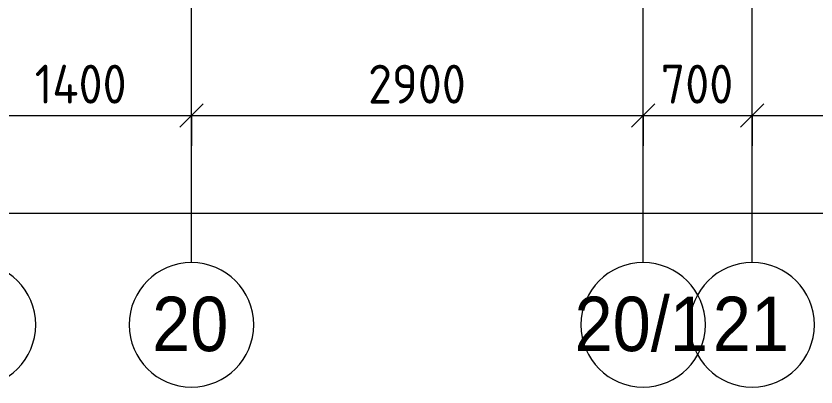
# Model space of a CAD drawing. Header units: millimetres. Extents: x 2623 to 216772, y -8553 to 29000.
# Drawn here: x 53448 to 58584, y -2706 to -321 of the extents above; entities that cross this region are included whole.
import ezdxf

# ---------------------------------------------------------------- set-up
doc = ezdxf.new("R2010")
doc.units = ezdxf.units.MM
for name, color, linetype, lineweight in [('A-ANNO-DIMS', 7, 'Continuous', 9), ('A-ANNO-DIMS-100', 7, 'Continuous', 9), ('Оси', 7, 'Continuous', 9), ('Оси-1', 7, 'Continuous', 20)]:
    doc.layers.add(name, color=color, linetype=linetype, lineweight=lineweight)
doc.styles.add('Arial', font='arial.ttf', dxfattribs={"width": 0.9, "height": 350})
doc.styles.add('ISOCPEUR', font='isocpeur.ttf', dxfattribs={"width": 0.9, "height": 250})
doc.dimstyles.new('ISO-2_5_0_9К_БОЛЬШОЙ', dxfattribs={"dimscale": 304.8, "dimtxt": 248.995294, "dimasz": 0.492126, "dimexe": 0.393701, "dimexo": 0.984252, "dimgap": 0, "dimtad": 1, "dimdec": 0, "dimrnd": 10, "dimzin": 0, "dimdsep": 46, "dimtxsty": 'ISOCPEUR', "dimblk1": 'OBLIQUE', "dimblk2": 'OBLIQUE', "dimsah": 1, "dimcen": 0.09, "dimdle": 0.393701, "dimazin": 0, "dimtfac": 1, "dimtdec": 4, "dimtix": 1, "dimtmove": 0, "dimatfit": 3, "dimfxl": 1, "dimtvp": 1, "dimtolj": 1, "dimtzin": 0, "dimarcsym": 2})

# ---------------------------------------------------------------- blocks, each defined once
blk = doc.blocks.new('Ось сетки - D8-29747960-План монтажа стен и перегородок 3 этажа в осях 12-23')
at = {"layer": 'Оси-1'}
for start, end in [(360, 180), (180, 360)]:
    blk.add_arc((0, 0), 4, start, end, dxfattribs=at)
blk = doc.blocks.new('DIMBLOCK14-План монтажа стен и перегородок 3 этажа в осях 12-23')
at = {"layer": 'A-ANNO-DIMS-100'}
for p, q in [((20924.5, -1781.9), (20924.5, -1468)), ((67174.5, -1781.9), (67174.5, -1468)), ((20804.5, -1588), (67294.5, -1588)), ((20924.5, -1588), (20924.5, -1781.9)), ((67174.5, -1588), (67174.5, -1781.9))]:
    blk.add_line(p, q, dxfattribs=at)
at = {"layer": 'A-ANNO-DIMS-100', "lineweight": 20}
for p, q in [((20924.5, -1588), (20999.5, -1513)), ((67174.5, -1588), (67249.5, -1513)), ((20924.5, -1588), (20849.5, -1663)), ((67174.5, -1588), (67099.5, -1663))]:
    blk.add_line(p, q, dxfattribs=at)
at = {"layer": 'A-ANNO-DIMS-100', "color": 0, "insert": (43642.5, -1261.4), "char_height": 250, "width": 976.828, "attachment_point": 1, "line_spacing_factor": 1.149209, "style": 'ISOCPEUR'}
blk.add_mtext('46250', dxfattribs=at)
blk = doc.blocks.new('_Oblique')
at = {"color": 0, "linetype": 'ByBlock', "lineweight": -2}
blk.add_line((-0.5, -0.5), (0.5, 0.5), dxfattribs=at)
blk = doc.blocks.new('DIMBLOCK27-План монтажа стен и перегородок 3 этажа в осях 12-23')
at = {"layer": 'A-ANNO-DIMS-100'}
for p, q in [((53174.5, -1154.7), (53174.5, -840.7)), ((54574.5, -1154.7), (54574.5, -840.7)), ((53174.5, -960.7), (54574.5, -960.7)), ((53174.5, -960.7), (53174.5, -1154.7)), ((54574.5, -960.7), (54574.5, -1154.7))]:
    blk.add_line(p, q, dxfattribs=at)
at = {"layer": 'A-ANNO-DIMS-100', "lineweight": 20}
for p, q in [((53174.5, -960.7), (53249.5, -885.7)), ((54574.5, -960.7), (54649.5, -885.7)), ((53174.5, -960.7), (53099.5, -1035.7)), ((54574.5, -960.7), (54499.5, -1035.7))]:
    blk.add_line(p, q, dxfattribs=at)
at = {"layer": 'A-ANNO-DIMS-100', "color": 0, "insert": (53568, -634.1), "char_height": 250, "width": 735.494, "attachment_point": 1, "line_spacing_factor": 1.149209, "style": 'ISOCPEUR'}
blk.add_mtext('1400', dxfattribs=at)
blk = doc.blocks.new('DIMBLOCK28-План монтажа стен и перегородок 3 этажа в осях 12-23')
at = {"layer": 'A-ANNO-DIMS-100'}
for p, q in [((54574.5, -1154.7), (54574.5, -840.7)), ((57474.5, -1154.7), (57474.5, -840.7)), ((54574.5, -960.7), (57474.5, -960.7)), ((54574.5, -960.7), (54574.5, -1154.7)), ((57474.5, -960.7), (57474.5, -1154.7))]:
    blk.add_line(p, q, dxfattribs=at)
at = {"layer": 'A-ANNO-DIMS-100', "lineweight": 20}
for p, q in [((54574.5, -960.7), (54649.5, -885.7)), ((57474.5, -960.7), (57549.5, -885.7)), ((54574.5, -960.7), (54499.5, -1035.7)), ((57474.5, -960.7), (57399.5, -1035.7))]:
    blk.add_line(p, q, dxfattribs=at)
at = {"layer": 'A-ANNO-DIMS-100', "color": 0, "insert": (55708.5, -634.1), "char_height": 250, "width": 758.478, "attachment_point": 1, "line_spacing_factor": 1.149209, "style": 'ISOCPEUR'}
blk.add_mtext('2900', dxfattribs=at)
blk = doc.blocks.new('DIMBLOCK29-План монтажа стен и перегородок 3 этажа в осях 12-23')
at = {"layer": 'A-ANNO-DIMS-100'}
for p, q in [((57474.5, -1154.7), (57474.5, -840.7)), ((58174.5, -1154.7), (58174.5, -840.7)), ((57474.5, -960.7), (58174.5, -960.7)), ((57474.5, -960.7), (57474.5, -1154.7)), ((58174.5, -960.7), (58174.5, -1154.7))]:
    blk.add_line(p, q, dxfattribs=at)
at = {"layer": 'A-ANNO-DIMS-100', "lineweight": 20}
for p, q in [((57474.5, -960.7), (57549.5, -885.7)), ((58174.5, -960.7), (58249.5, -885.7)), ((57474.5, -960.7), (57399.5, -1035.7)), ((58174.5, -960.7), (58099.5, -1035.7))]:
    blk.add_line(p, q, dxfattribs=at)
at = {"layer": 'A-ANNO-DIMS-100', "color": 0, "insert": (57587.5, -634.1), "char_height": 250, "width": 568.858, "attachment_point": 1, "line_spacing_factor": 1.149209, "style": 'ISOCPEUR'}
blk.add_mtext('700', dxfattribs=at)
blk = doc.blocks.new('DIMBLOCK30-План монтажа стен и перегородок 3 этажа в осях 12-23')
at = {"layer": 'A-ANNO-DIMS-100'}
for p, q in [((58174.5, -1154.7), (58174.5, -840.7)), ((63274.5, -1154.7), (63274.5, -840.7)), ((58174.5, -960.7), (63274.5, -960.7)), ((58174.5, -960.7), (58174.5, -1154.7)), ((63274.5, -960.7), (63274.5, -1154.7))]:
    blk.add_line(p, q, dxfattribs=at)
at = {"layer": 'A-ANNO-DIMS-100', "lineweight": 20}
for p, q in [((58174.5, -960.7), (58249.5, -885.7)), ((63274.5, -960.7), (63349.5, -885.7)), ((58174.5, -960.7), (58099.5, -1035.7)), ((63274.5, -960.7), (63199.5, -1035.7))]:
    blk.add_line(p, q, dxfattribs=at)
at = {"layer": 'A-ANNO-DIMS-100', "color": 0, "insert": (60430, -634.1), "char_height": 250, "width": 706.764, "attachment_point": 1, "line_spacing_factor": 1.149209, "style": 'ISOCPEUR'}
blk.add_mtext('5100', dxfattribs=at)

msp = doc.modelspace()

# ---------------------------------------------------------------- linework, layer by layer
at = {"layer": 'Оси'}
for p, q in [((54574.5, -1906.3), (54574.5, 593.7)), ((57474.5, -1906.3), (57474.5, 593.7)), ((58174.5, -1906.3), (58174.5, 593.7))]:
    msp.add_line(p, q, dxfattribs=at)

# ---------------------------------------------------------------- block references
at = {"layer": 'Оси-1', "xscale": 99.99999999999993, "yscale": 99.99999999999993, "zscale": 99.99999999999993}
for p in [(53174.5, -2306.3), (54574.5, -2306.3), (57474.5, -2306.3), (58174.5, -2306.3)]:
    msp.add_blockref('Ось сетки - D8-29747960-План монтажа стен и перегородок 3 этажа в осях 12-23', p, dxfattribs=at)

# ---------------------------------------------------------------- texts
at = {"layer": 'Оси', "char_height": 350, "attachment_point": 1, "style": 'Arial'}
for s, insert, width in [('20', (54321.9, -2125.6), 606.076), ('20/1', (57034.2, -2125.6), 1060.633), ('21', (57921.9, -2125.6), 606.076)]:
    msp.add_mtext(s, dxfattribs=dict(at, insert=insert, width=width))

# ---------------------------------------------------------------- dimensions: what is measured, and where the dimension line sits
at = {"layer": 'A-ANNO-DIMS'}
for base, p1, p2, override, picture, middle in [((54574.5, -960.7), (53174.5, -854.7), (54574.5, -854.7), {"dimpost": '<>', "dimfxl": 1400}, 'DIMBLOCK27-План монтажа стен и перегородок 3 этажа в осях 12-23', (53874.5, -835.7)), ((57474.5, -960.7), (54574.5, -854.7), (57474.5, -854.7), {"dimpost": '<>', "dimfxl": 2900}, 'DIMBLOCK28-План монтажа стен и перегородок 3 этажа в осях 12-23', (56024.5, -835.7)), ((58174.5, -960.7), (57474.5, -854.7), (58174.5, -854.7), {"dimpost": '<>', "dimfxl": 700}, 'DIMBLOCK29-План монтажа стен и перегородок 3 этажа в осях 12-23', (57824.5, -835.7)), ((63274.5, -960.7), (58174.5, -854.7), (63274.5, -854.7), {"dimpost": '<>', "dimfxl": 5100}, 'DIMBLOCK30-План монтажа стен и перегородок 3 этажа в осях 12-23', (60724.5, -835.7)), ((67174.5, -1588), (20924.5, -1481.9), (67174.5, -1481.9), {"dimpost": '<>', "dimfxl": 46250}, 'DIMBLOCK14-План монтажа стен и перегородок 3 этажа в осях 12-23', (44049.5, -1463))]:
    dim = msp.add_linear_dim(base=base, p1=p1, p2=p2, dimstyle='ISO-2_5_0_9К_БОЛЬШОЙ', override=override, dxfattribs=at)
    dim.commit()
    dim.dimension.update_dxf_attribs({"geometry": picture, "text_midpoint": middle})

doc.saveas('drawing.dxf')
